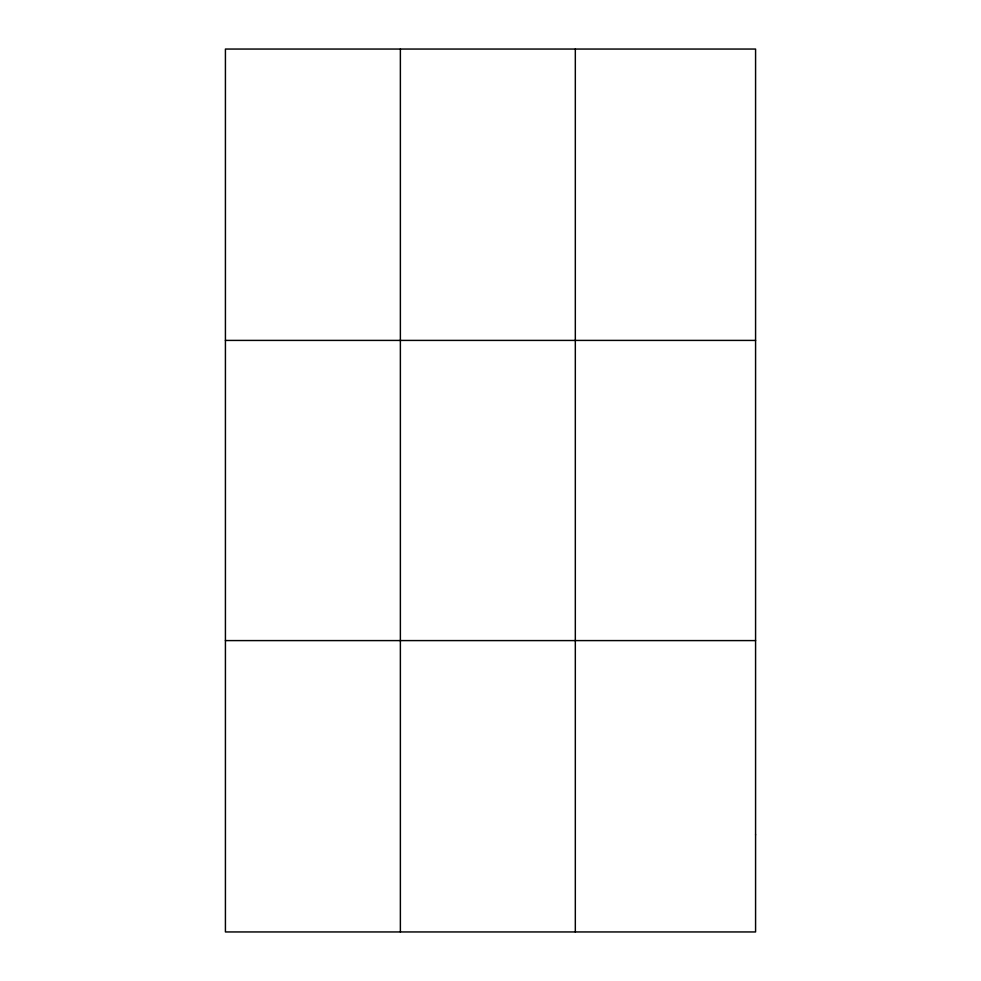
<?xml version="1.0" encoding="UTF-8"?>
<svg xmlns="http://www.w3.org/2000/svg" width="981" height="981" viewBox="0 0 981 981"><rect width="100%" height="100%" fill="white"/><g stroke="black" fill="none" stroke-linecap="round" stroke-linejoin="round"><path stroke-width="1.47" d="M400.371 931.95L400.371 49.05M575.32 931.95L575.32 49.05M225.422 340.407L755.578 340.407M225.422 640.593L755.578 640.593M755.578 834.831L755.578 931.95L225.422 931.95L225.422 49.05L755.578 49.05L755.578 834.831"/></g></svg>
